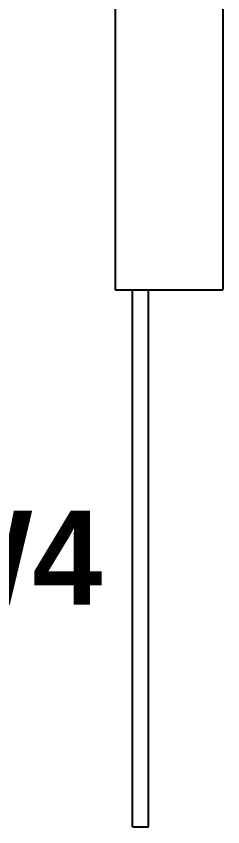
# Model space of a CAD drawing. Header units: inches. Extents: x 484217 to 497210, y -26946 to -21493.
# Drawn here: x 493839.8 to 493857.1, y -24230 to -24162.1 of the extents above; entities that cross this region are included whole.
import ezdxf

# ---------------------------------------------------------------- set-up
doc = ezdxf.new("R2010")
doc.units = ezdxf.units.IN
doc.header["$LTSCALE"] = 20
doc.header["$MEASUREMENT"] = 0
doc.layers.add('GLAZING', color=4, linetype='Continuous')
doc.layers.add('I-WALL-IN', color=3, linetype='Continuous')
doc.layers.add('I-ANNO-TEXT', color=7, linetype='Continuous', lineweight=18)
doc.styles.add('MICRO', font='')
doc.styles.get('MICRO').set_extended_font_data('MicrogrammaSSi', bold=True)

msp = doc.modelspace()

# ---------------------------------------------------------------- linework, layer by layer
at = {"layer": 'GLAZING', "elevation": 56.497}
for points in [[(493849.52, -24229.967), (493849.52, -24184.967)], [(493850.87, -24229.967), (493850.87, -24184.967)], [(493849.52, -24229.967), (493850.87, -24229.967)]]:
    msp.add_lwpolyline(points, dxfattribs=at)
at = {"layer": 'I-WALL-IN'}
for p, q in [((493848.089, -24066.41, 6.93), (493848.089, -24184.967, 6.93)), ((493857.089, -24075.41, 6.93), (493857.089, -24184.967, 6.93)), ((493852.589, -24184.967, 56.497), (493857.089, -24184.967, 6.93))]:
    msp.add_line(p, q, dxfattribs=at)
at = {"layer": 'I-WALL-IN', "elevation": 56.497}
msp.add_lwpolyline([(493848.089, -24184.967), (493852.589, -24184.967)], dxfattribs=at)

# ---------------------------------------------------------------- texts
at = {"layer": 'I-ANNO-TEXT', "insert": (493831.198, -24203.476, 6.93), "char_height": 7.875, "attachment_point": 1, "style": 'MICRO'}
msp.add_mtext_dynamic_manual_height_columns('{\\fBahnschrift Light|b1|i0|c0|p34;W4}', width=7.40993, gutter_width=1.5, heights=[0], dxfattribs=at)

doc.saveas('drawing.dxf')
